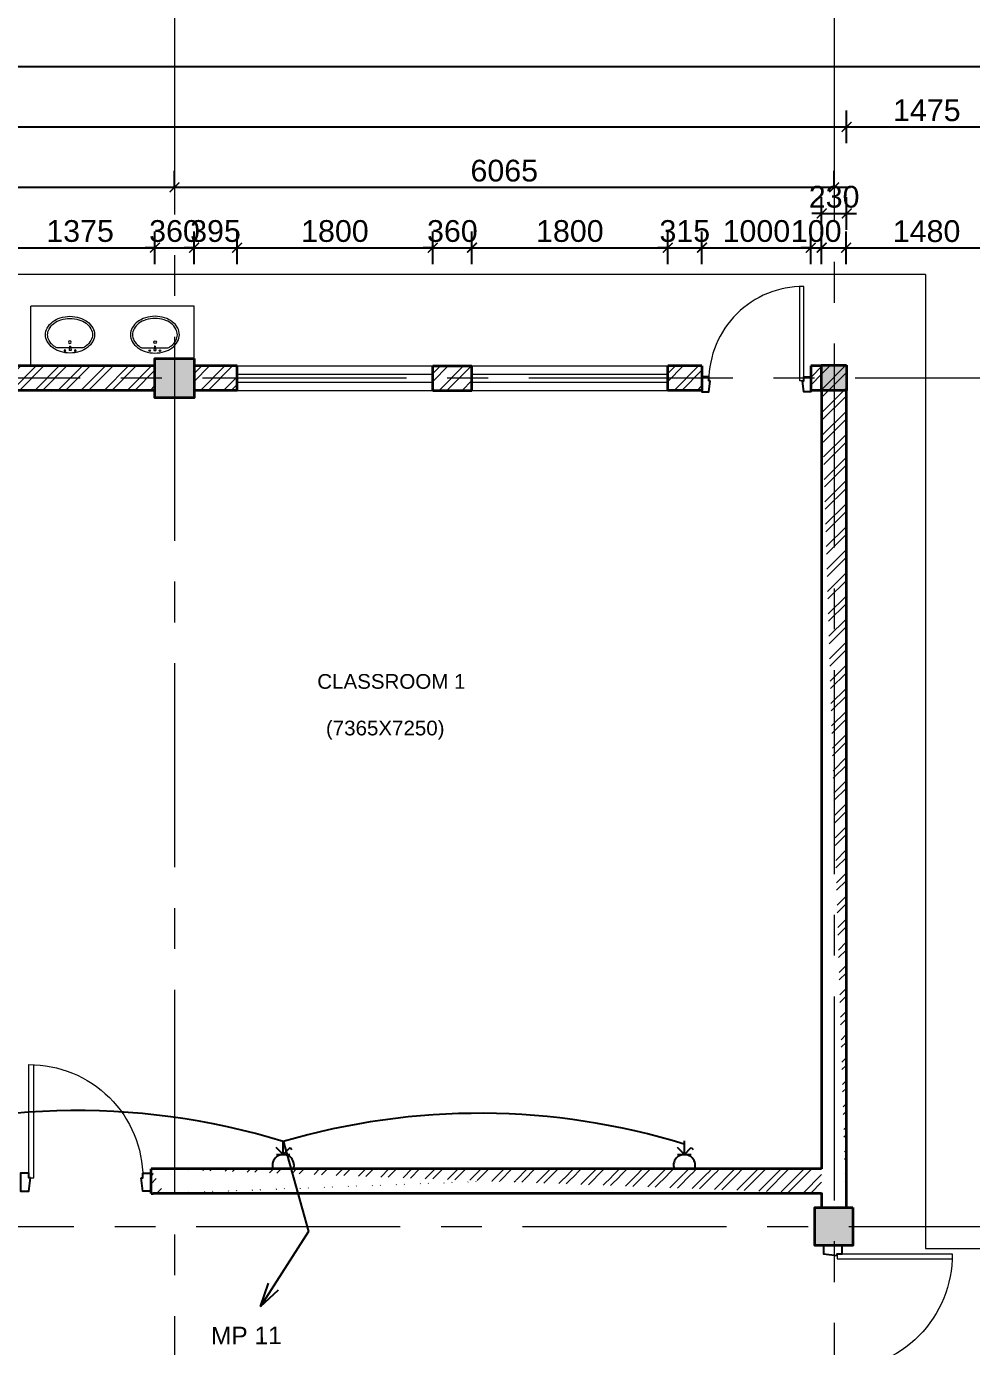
# Model space of a CAD drawing. Header units: inches. Extents: x 527934 to 2134587, y -408734 to 227304.
# Drawn here: x 1949324 to 1958015, y 605 to 12737 of the extents above; entities that cross this region are included whole.
import ezdxf

# ---------------------------------------------------------------- set-up
doc = ezdxf.new("R2010")
doc.units = ezdxf.units.IN
doc.header["$MEASUREMENT"] = 0
doc.linetypes.add('CENTER', pattern=[2, 1.25, -0.25, 0.25, -0.25])
for name, color, linetype, lineweight in [('2 POWER TEL COMP', 3, 'Continuous', 25), ('7 POWER PT WIRING', 3, 'Continuous', 25), ('centre line', 1, 'CENTER', 9), ('dim', 253, 'Continuous', 9), ('door', 77, 'Continuous', 13), ('enclosure - exterior', 30, 'Continuous', 30), ('furniture', 253, 'Continuous', 5), ('hatch', 250, 'Continuous', 5), ('Index_Contour', 1, 'Continuous', 20), ('plinth', 5, 'Continuous', 9), ('sill', 253, 'Continuous', 13), ('text', 7, 'Continuous', 13), ('wall - brick', 30, 'Continuous', 35), ('window', 1, 'Continuous', 15)]:
    doc.layers.add(name, color=color, linetype=linetype, lineweight=lineweight)
doc.styles.add('labelling', font='arial.ttf')
doc.styles.get("Standard").update_dxf_attribs({"font": 'arial.ttf'})
doc.dimstyles.new('dim 100', dxfattribs={"dimtxt": 200, "dimasz": 90, "dimexe": 150, "dimexo": 150, "dimgap": 50, "dimtad": 1, "dimdec": 0, "dimzin": 0, "dimdsep": 46, "dimtxsty": 'Standard', "dimblk": 'ARCHTICK', "dimcen": 100, "dimdle": 150, "dimazin": 0, "dimtfac": 1, "dimtdec": 0, "dimtix": 1, "dimtmove": 2, "dimatfit": 3, "dimfxl": 150, "dimfxlon": 1, "dimtolj": 1, "dimtzin": 0, "dimarcsym": 0})
pattern_1 = [(45, (-681314, 35826.5), (-106.066017, 106.066017), []), (45, (-681243.29, 35826.5), (-106.066017, 106.066017), [])]

# ---------------------------------------------------------------- blocks, each defined once
blk = doc.blocks.new('Dd1')
at = {"layer": 'door'}
for p, q in [((6330586.9, 14339), (6330586.9, 13509.1)), ((6330598.9, 14377), (6330624.9, 14377)), ((6330624.9, 14377), (6330624.9, 13509.6))]:
    blk.add_line(p, q, dxfattribs=at)
at = {"layer": 'door', "lineweight": 25}
for points in [[(6330598.9, 14377), (6330586.9, 14377), (6330586.9, 14339), (6330523.9, 14339), (6330523.9, 14479), (6330586.9, 14479)], [(6331448.9, 14377), (6331460.9, 14377), (6331460.9, 14339), (6331523.9, 14339), (6331523.9, 14479), (6331460.9, 14479)]]:
    blk.add_lwpolyline(points, close=True, dxfattribs=at)
at = {"layer": 'door'}
blk.add_arc((6330592.9, 14377), 868, 269.60394, 0, dxfattribs=at)
blk = doc.blocks.new('_ArchTick')
at = {"color": 0, "linetype": 'ByBlock', "const_width": 0.15}
blk.add_lwpolyline([(-0.5, -0.5), (0.5, 0.5)], dxfattribs=at)
blk = doc.blocks.new('*D2815')
at = {"layer": 'Defpoints', "color": 0, "ltscale": 400}
for p in [(1950506, 10703), (1949131, 9617), (1950506, 9617)]:
    blk.add_point(p, dxfattribs=at)
at = {"layer": 'dim', "color": 0, "lineweight": -2, "ltscale": 400}
for p, q in [((1949131, 10553), (1949131, 10853)), ((1950506, 10553), (1950506, 10853)), ((1948981, 10703), (1950656, 10703))]:
    blk.add_line(p, q, dxfattribs=at)
at = {"layer": 'dim', "color": 0, "lineweight": -2, "ltscale": 400, "xscale": 90, "yscale": 90, "zscale": 90, "rotation": 180}
blk.add_blockref('_ArchTick', (1949131, 10703), dxfattribs=at)
at = {"layer": 'dim', "color": 0, "lineweight": -2, "ltscale": 400, "xscale": 90, "yscale": 90, "zscale": 90}
blk.add_blockref('_ArchTick', (1950506, 10703), dxfattribs=at)
at = {"layer": 'dim', "color": 0, "ltscale": 400, "insert": (1949818, 10855), "char_height": 200, "attachment_point": 5}
blk.add_mtext('\\A1;1375', dxfattribs=at)
blk = doc.blocks.new('*D2816')
at = {"layer": 'Defpoints', "color": 0, "ltscale": 400}
for p in [(1950866, 10703), (1950506, 9685), (1950866, 9685)]:
    blk.add_point(p, dxfattribs=at)
at = {"layer": 'dim', "color": 0, "lineweight": -2, "ltscale": 400}
for p, q in [((1950506, 10553), (1950506, 10853)), ((1950866, 10553), (1950866, 10853)), ((1950506, 10703), (1950416, 10703)), ((1950506, 10703), (1950866, 10703)), ((1950866, 10703), (1950956, 10703))]:
    blk.add_line(p, q, dxfattribs=at)
at = {"layer": 'dim', "color": 0, "lineweight": -2, "ltscale": 400, "xscale": 90, "yscale": 90, "zscale": 90}
blk.add_blockref('_ArchTick', (1950506, 10703), dxfattribs=at)
at = {"layer": 'dim', "color": 0, "lineweight": -2, "ltscale": 400, "xscale": 90, "yscale": 90, "zscale": 90, "rotation": 180}
blk.add_blockref('_ArchTick', (1950866, 10703), dxfattribs=at)
at = {"layer": 'dim', "color": 0, "ltscale": 400, "insert": (1950686, 10855), "char_height": 200, "attachment_point": 5}
blk.add_mtext('\\A1;360', dxfattribs=at)
blk = doc.blocks.new('*D2817')
at = {"layer": 'Defpoints', "color": 0, "ltscale": 400}
for p in [(1951261, 10703), (1950866, 9617), (1951261, 9617)]:
    blk.add_point(p, dxfattribs=at)
at = {"layer": 'dim', "color": 0, "lineweight": -2, "ltscale": 400}
for p, q in [((1950866, 10553), (1950866, 10853)), ((1951261, 10553), (1951261, 10853)), ((1950866, 10703), (1950776, 10703)), ((1950866, 10703), (1951261, 10703)), ((1951261, 10703), (1951351, 10703))]:
    blk.add_line(p, q, dxfattribs=at)
at = {"layer": 'dim', "color": 0, "lineweight": -2, "ltscale": 400, "xscale": 90, "yscale": 90, "zscale": 90}
blk.add_blockref('_ArchTick', (1950866, 10703), dxfattribs=at)
at = {"layer": 'dim', "color": 0, "lineweight": -2, "ltscale": 400, "xscale": 90, "yscale": 90, "zscale": 90, "rotation": 180}
blk.add_blockref('_ArchTick', (1951261, 10703), dxfattribs=at)
at = {"layer": 'dim', "color": 0, "ltscale": 400, "insert": (1951063, 10855), "char_height": 200, "attachment_point": 5}
blk.add_mtext('\\A1;395', dxfattribs=at)
blk = doc.blocks.new('*D2818')
at = {"layer": 'Defpoints', "color": 0, "ltscale": 400}
for p in [(1953061, 10703), (1951261, 9617), (1953061, 9617)]:
    blk.add_point(p, dxfattribs=at)
at = {"layer": 'dim', "color": 0, "lineweight": -2, "ltscale": 400}
for p, q in [((1951261, 10553), (1951261, 10853)), ((1953061, 10553), (1953061, 10853)), ((1951111, 10703), (1953211, 10703))]:
    blk.add_line(p, q, dxfattribs=at)
at = {"layer": 'dim', "color": 0, "lineweight": -2, "ltscale": 400, "xscale": 90, "yscale": 90, "zscale": 90, "rotation": 180}
blk.add_blockref('_ArchTick', (1951261, 10703), dxfattribs=at)
at = {"layer": 'dim', "color": 0, "lineweight": -2, "ltscale": 400, "xscale": 90, "yscale": 90, "zscale": 90}
blk.add_blockref('_ArchTick', (1953061, 10703), dxfattribs=at)
at = {"layer": 'dim', "color": 0, "ltscale": 400, "insert": (1952161, 10855), "char_height": 200, "attachment_point": 5}
blk.add_mtext('\\A1;1800', dxfattribs=at)
blk = doc.blocks.new('*D2819')
at = {"layer": 'Defpoints', "color": 0, "ltscale": 400}
for p in [(1953421, 10703), (1953061, 9617), (1953421, 9617)]:
    blk.add_point(p, dxfattribs=at)
at = {"layer": 'dim', "color": 0, "lineweight": -2, "ltscale": 400}
for p, q in [((1953061, 10553), (1953061, 10853)), ((1953421, 10553), (1953421, 10853)), ((1953061, 10703), (1952971, 10703)), ((1953061, 10703), (1953421, 10703)), ((1953421, 10703), (1953511, 10703))]:
    blk.add_line(p, q, dxfattribs=at)
at = {"layer": 'dim', "color": 0, "lineweight": -2, "ltscale": 400, "xscale": 90, "yscale": 90, "zscale": 90}
blk.add_blockref('_ArchTick', (1953061, 10703), dxfattribs=at)
at = {"layer": 'dim', "color": 0, "lineweight": -2, "ltscale": 400, "xscale": 90, "yscale": 90, "zscale": 90, "rotation": 180}
blk.add_blockref('_ArchTick', (1953421, 10703), dxfattribs=at)
at = {"layer": 'dim', "color": 0, "ltscale": 400, "insert": (1953241, 10855), "char_height": 200, "attachment_point": 5}
blk.add_mtext('\\A1;360', dxfattribs=at)
blk = doc.blocks.new('*D2820')
at = {"layer": 'Defpoints', "color": 0, "ltscale": 400}
for p in [(1955221, 10703), (1953421, 9617), (1955221, 9617)]:
    blk.add_point(p, dxfattribs=at)
at = {"layer": 'dim', "color": 0, "lineweight": -2, "ltscale": 400}
for p, q in [((1953421, 10553), (1953421, 10853)), ((1955221, 10553), (1955221, 10853)), ((1953271, 10703), (1955371, 10703))]:
    blk.add_line(p, q, dxfattribs=at)
at = {"layer": 'dim', "color": 0, "lineweight": -2, "ltscale": 400, "xscale": 90, "yscale": 90, "zscale": 90, "rotation": 180}
blk.add_blockref('_ArchTick', (1953421, 10703), dxfattribs=at)
at = {"layer": 'dim', "color": 0, "lineweight": -2, "ltscale": 400, "xscale": 90, "yscale": 90, "zscale": 90}
blk.add_blockref('_ArchTick', (1955221, 10703), dxfattribs=at)
at = {"layer": 'dim', "color": 0, "ltscale": 400, "insert": (1954321, 10855), "char_height": 200, "attachment_point": 5}
blk.add_mtext('\\A1;1800', dxfattribs=at)
blk = doc.blocks.new('*D2821')
at = {"layer": 'Defpoints', "color": 0, "ltscale": 400}
for p in [(1955536, 10703), (1955221, 9617), (1955536, 9617)]:
    blk.add_point(p, dxfattribs=at)
at = {"layer": 'dim', "color": 0, "lineweight": -2, "ltscale": 400}
for p, q in [((1955221, 10553), (1955221, 10853)), ((1955536, 10553), (1955536, 10853)), ((1955221, 10703), (1955131, 10703)), ((1955221, 10703), (1955536, 10703)), ((1955536, 10703), (1955626, 10703))]:
    blk.add_line(p, q, dxfattribs=at)
at = {"layer": 'dim', "color": 0, "lineweight": -2, "ltscale": 400, "xscale": 90, "yscale": 90, "zscale": 90}
blk.add_blockref('_ArchTick', (1955221, 10703), dxfattribs=at)
at = {"layer": 'dim', "color": 0, "lineweight": -2, "ltscale": 400, "xscale": 90, "yscale": 90, "zscale": 90, "rotation": 180}
blk.add_blockref('_ArchTick', (1955536, 10703), dxfattribs=at)
at = {"layer": 'dim', "color": 0, "ltscale": 400, "insert": (1955378, 10855), "char_height": 200, "attachment_point": 5}
blk.add_mtext('\\A1;315', dxfattribs=at)
blk = doc.blocks.new('*D2822')
at = {"layer": 'Defpoints', "color": 0, "ltscale": 400}
for p in [(1956536, 10703), (1955536, 9392), (1956536, 9392)]:
    blk.add_point(p, dxfattribs=at)
at = {"layer": 'dim', "color": 0, "lineweight": -2, "ltscale": 400}
for p, q in [((1955536, 10553), (1955536, 10853)), ((1956536, 10553), (1956536, 10853)), ((1955386, 10703), (1956686, 10703))]:
    blk.add_line(p, q, dxfattribs=at)
at = {"layer": 'dim', "color": 0, "lineweight": -2, "ltscale": 400, "xscale": 90, "yscale": 90, "zscale": 90, "rotation": 180}
blk.add_blockref('_ArchTick', (1955536, 10703), dxfattribs=at)
at = {"layer": 'dim', "color": 0, "lineweight": -2, "ltscale": 400, "xscale": 90, "yscale": 90, "zscale": 90}
blk.add_blockref('_ArchTick', (1956536, 10703), dxfattribs=at)
at = {"layer": 'dim', "color": 0, "ltscale": 400, "insert": (1956036, 10855), "char_height": 200, "attachment_point": 5}
blk.add_mtext('\\A1;1000', dxfattribs=at)
blk = doc.blocks.new('*D2823')
at = {"layer": 'Defpoints', "color": 0, "ltscale": 400}
for p in [(1956636, 10703), (1956536, 9617), (1956636, 9617)]:
    blk.add_point(p, dxfattribs=at)
at = {"layer": 'dim', "color": 0, "lineweight": -2, "ltscale": 400}
for p, q in [((1956536, 10553), (1956536, 10853)), ((1956636, 10553), (1956636, 10853)), ((1956536, 10703), (1956446, 10703)), ((1956536, 10703), (1956636, 10703)), ((1956636, 10703), (1956726, 10703))]:
    blk.add_line(p, q, dxfattribs=at)
at = {"layer": 'dim', "color": 0, "lineweight": -2, "ltscale": 400, "xscale": 90, "yscale": 90, "zscale": 90}
blk.add_blockref('_ArchTick', (1956536, 10703), dxfattribs=at)
at = {"layer": 'dim', "color": 0, "lineweight": -2, "ltscale": 400, "xscale": 90, "yscale": 90, "zscale": 90, "rotation": 180}
blk.add_blockref('_ArchTick', (1956636, 10703), dxfattribs=at)
at = {"layer": 'dim', "color": 0, "ltscale": 400, "insert": (1956586, 10855), "char_height": 200, "attachment_point": 5}
blk.add_mtext('\\A1;100', dxfattribs=at)
blk = doc.blocks.new('*D2266')
at = {"layer": 'Defpoints', "color": 0, "ltscale": 400}
for p in [(1956866, 11813), (1926526, 9675), (1956866, 9675)]:
    blk.add_point(p, dxfattribs=at)
at = {"layer": 'dim', "color": 0, "lineweight": -2, "ltscale": 400}
for p, q in [((1926526, 11663), (1926526, 11963)), ((1956866, 11663), (1956866, 11963)), ((1926376, 11813), (1957016, 11813))]:
    blk.add_line(p, q, dxfattribs=at)
at = {"layer": 'dim', "color": 0, "lineweight": -2, "ltscale": 400, "xscale": 90, "yscale": 90, "zscale": 90, "rotation": 180}
blk.add_blockref('_ArchTick', (1926526, 11813), dxfattribs=at)
at = {"layer": 'dim', "color": 0, "lineweight": -2, "ltscale": 400, "xscale": 90, "yscale": 90, "zscale": 90}
blk.add_blockref('_ArchTick', (1956866, 11813), dxfattribs=at)
at = {"layer": 'dim', "color": 0, "ltscale": 400, "insert": (1941696, 11965), "char_height": 200, "attachment_point": 5}
blk.add_mtext('\\A1;30340', dxfattribs=at)
blk = doc.blocks.new('*D2274')
at = {"layer": 'Defpoints', "color": 0, "ltscale": 400}
for p in [(1955587, 9622), (1955587, 9392), (1965388, 9392)]:
    blk.add_point(p, dxfattribs=at)
at = {"layer": 'dim', "color": 0, "lineweight": -2, "ltscale": 400}
for p, q in [((1965388, 9622), (1965388, 9712)), ((1965238, 9622), (1965538, 9622)), ((1965388, 9622), (1965388, 9392)), ((1965238, 9392), (1965538, 9392)), ((1965388, 9392), (1965388, 9302))]:
    blk.add_line(p, q, dxfattribs=at)
at = {"layer": 'dim', "color": 0, "lineweight": -2, "ltscale": 400, "xscale": 90, "yscale": 90, "zscale": 90}
for p, rotation in [((1965388, 9622), 270), ((1965388, 9392), 90)]:
    blk.add_blockref('_ArchTick', p, dxfattribs=dict(at, rotation=rotation))
at = {"layer": 'dim', "color": 0, "ltscale": 400, "insert": (1965236, 9507), "char_height": 200, "attachment_point": 5, "rotation": 90}
blk.add_mtext('\\A1;230', dxfattribs=at)
blk = doc.blocks.new('*D2275')
at = {"layer": 'Defpoints', "color": 0, "ltscale": 400}
for p in [(1955582, 9392), (1955582, 1883), (1965388, 1883)]:
    blk.add_point(p, dxfattribs=at)
at = {"layer": 'dim', "color": 0, "lineweight": -2, "ltscale": 400}
for p, q in [((1965388, 9542), (1965388, 1733)), ((1965238, 9392), (1965538, 9392)), ((1965238, 1883), (1965538, 1883))]:
    blk.add_line(p, q, dxfattribs=at)
at = {"layer": 'dim', "color": 0, "lineweight": -2, "ltscale": 400, "xscale": 90, "yscale": 90, "zscale": 90}
for p, rotation in [((1965388, 9392), 90), ((1965388, 1883), 270)]:
    blk.add_blockref('_ArchTick', p, dxfattribs=dict(at, rotation=rotation))
at = {"layer": 'dim', "color": 0, "ltscale": 400, "insert": (1965236, 5638), "char_height": 200, "attachment_point": 5, "rotation": 90}
blk.add_mtext('\\A1;7509', dxfattribs=at)
blk = doc.blocks.new('*D2276')
at = {"layer": 'Defpoints', "color": 0, "ltscale": 400}
for p in [(1955644, 1883), (1955644, 1533), (1965388, 1533)]:
    blk.add_point(p, dxfattribs=at)
at = {"layer": 'dim', "color": 0, "lineweight": -2, "ltscale": 400}
for p, q in [((1965388, 1883), (1965388, 1973)), ((1965238, 1883), (1965538, 1883)), ((1965388, 1883), (1965388, 1533)), ((1965238, 1533), (1965538, 1533)), ((1965388, 1533), (1965388, 1443))]:
    blk.add_line(p, q, dxfattribs=at)
at = {"layer": 'dim', "color": 0, "lineweight": -2, "ltscale": 400, "xscale": 90, "yscale": 90, "zscale": 90}
for p, rotation in [((1965388, 1883), 270), ((1965388, 1533), 90)]:
    blk.add_blockref('_ArchTick', p, dxfattribs=dict(at, rotation=rotation))
at = {"layer": 'dim', "color": 0, "ltscale": 400, "insert": (1965236, 1708), "char_height": 200, "attachment_point": 5, "rotation": 90}
blk.add_mtext('\\A1;350', dxfattribs=at)
blk = doc.blocks.new('*D2277')
at = {"layer": 'Defpoints', "color": 0, "ltscale": 400}
for p in [(1955545, 1533), (1955545, 313), (1965388, 313)]:
    blk.add_point(p, dxfattribs=at)
at = {"layer": 'dim', "color": 0, "lineweight": -2, "ltscale": 400}
for p, q in [((1965388, 1683), (1965388, 163)), ((1965238, 1533), (1965538, 1533)), ((1965238, 313), (1965538, 313))]:
    blk.add_line(p, q, dxfattribs=at)
at = {"layer": 'dim', "color": 0, "lineweight": -2, "ltscale": 400, "xscale": 90, "yscale": 90, "zscale": 90}
for p, rotation in [((1965388, 1533), 90), ((1965388, 313), 270)]:
    blk.add_blockref('_ArchTick', p, dxfattribs=dict(at, rotation=rotation))
at = {"layer": 'dim', "color": 0, "ltscale": 400, "insert": (1965236, 923), "char_height": 200, "attachment_point": 5, "rotation": 90}
blk.add_mtext('\\A1;1220', dxfattribs=at)
blk = doc.blocks.new('*D2862')
at = {"layer": 'Defpoints', "color": 0, "ltscale": 400}
for p in [(1956866, 9622), (1956866, -20888), (1966393, -20888)]:
    blk.add_point(p, dxfattribs=at)
at = {"layer": 'dim', "color": 0, "lineweight": -2, "ltscale": 400}
for p, q in [((1966393, 9772), (1966393, -21038)), ((1966243, 9622), (1966543, 9622)), ((1966243, -20888), (1966543, -20888))]:
    blk.add_line(p, q, dxfattribs=at)
at = {"layer": 'dim', "color": 0, "lineweight": -2, "ltscale": 400, "xscale": 90, "yscale": 90, "zscale": 90}
for p, rotation in [((1966393, 9622), 90), ((1966393, -20888), 270)]:
    blk.add_blockref('_ArchTick', p, dxfattribs=dict(at, rotation=rotation))
at = {"layer": 'dim', "color": 0, "ltscale": 400, "insert": (1966241, -5633), "char_height": 200, "attachment_point": 5, "rotation": 90}
blk.add_mtext('\\A1;30510', dxfattribs=at)
blk = doc.blocks.new('*D2863')
at = {"layer": 'Defpoints', "color": 0, "ltscale": 400}
for p in [(1958341, 10702), (1956861, 313), (1958341, 313)]:
    blk.add_point(p, dxfattribs=at)
at = {"layer": 'dim', "color": 0, "lineweight": -2, "ltscale": 400}
for p, q in [((1956861, 10552), (1956861, 10852)), ((1958341, 10552), (1958341, 10852)), ((1956711, 10702), (1958491, 10702))]:
    blk.add_line(p, q, dxfattribs=at)
at = {"layer": 'dim', "color": 0, "lineweight": -2, "ltscale": 400, "xscale": 90, "yscale": 90, "zscale": 90, "rotation": 180}
blk.add_blockref('_ArchTick', (1956861, 10702), dxfattribs=at)
at = {"layer": 'dim', "color": 0, "lineweight": -2, "ltscale": 400, "xscale": 90, "yscale": 90, "zscale": 90}
blk.add_blockref('_ArchTick', (1958341, 10702), dxfattribs=at)
at = {"layer": 'dim', "color": 0, "ltscale": 400, "insert": (1957601, 10854), "char_height": 200, "attachment_point": 5}
blk.add_mtext('\\A1;1480', dxfattribs=at)
blk = doc.blocks.new('*D2295')
at = {"layer": 'Defpoints', "color": 0, "ltscale": 400}
for p in [(1962631, 12368), (1926531, 776), (1962631, 776)]:
    blk.add_point(p, dxfattribs=at)
at = {"layer": 'dim', "color": 0, "lineweight": -2, "ltscale": 400}
for p, q in [((1926531, 12218), (1926531, 12518)), ((1962631, 12218), (1962631, 12518)), ((1926381, 12368), (1962781, 12368))]:
    blk.add_line(p, q, dxfattribs=at)
at = {"layer": 'dim', "color": 0, "lineweight": -2, "ltscale": 400, "xscale": 90, "yscale": 90, "zscale": 90, "rotation": 180}
blk.add_blockref('_ArchTick', (1926531, 12368), dxfattribs=at)
at = {"layer": 'dim', "color": 0, "lineweight": -2, "ltscale": 400, "xscale": 90, "yscale": 90, "zscale": 90}
blk.add_blockref('_ArchTick', (1962631, 12368), dxfattribs=at)
at = {"layer": 'dim', "color": 0, "ltscale": 400, "insert": (1944581, 12520), "char_height": 200, "attachment_point": 5}
blk.add_mtext('\\A1;36100', dxfattribs=at)
blk = doc.blocks.new('*D2298')
at = {"layer": 'Defpoints', "color": 0, "ltscale": 400}
for p in [(1944681, 11258), (1950686, 11258), (1950686, 11258)]:
    blk.add_point(p, dxfattribs=at)
at = {"layer": 'furniture', "color": 0, "lineweight": -2, "ltscale": 400}
for p, q in [((1944681, 11258), (1944681, 11408)), ((1950686, 11258), (1950686, 11408)), ((1944531, 11258), (1950836, 11258))]:
    blk.add_line(p, q, dxfattribs=at)
at = {"layer": 'furniture', "color": 0, "lineweight": -2, "ltscale": 400, "xscale": 90, "yscale": 90, "zscale": 90, "rotation": 180}
blk.add_blockref('_ArchTick', (1944681, 11258), dxfattribs=at)
at = {"layer": 'furniture', "color": 0, "lineweight": -2, "ltscale": 400, "xscale": 90, "yscale": 90, "zscale": 90}
blk.add_blockref('_ArchTick', (1950686, 11258), dxfattribs=at)
at = {"layer": 'furniture', "color": 0, "ltscale": 400, "insert": (1947683, 11410), "char_height": 200, "attachment_point": 5}
blk.add_mtext('\\A1;6005', dxfattribs=at)
blk = doc.blocks.new('*D2299')
at = {"layer": 'Defpoints', "color": 0, "ltscale": 400}
for p in [(1950686, 11258), (1956751, 11258), (1956751, 11258)]:
    blk.add_point(p, dxfattribs=at)
at = {"layer": 'furniture', "color": 0, "lineweight": -2, "ltscale": 400}
for p, q in [((1950686, 11258), (1950686, 11408)), ((1956751, 11258), (1956751, 11408)), ((1950536, 11258), (1956901, 11258))]:
    blk.add_line(p, q, dxfattribs=at)
at = {"layer": 'furniture', "color": 0, "lineweight": -2, "ltscale": 400, "xscale": 90, "yscale": 90, "zscale": 90, "rotation": 180}
blk.add_blockref('_ArchTick', (1950686, 11258), dxfattribs=at)
at = {"layer": 'furniture', "color": 0, "lineweight": -2, "ltscale": 400, "xscale": 90, "yscale": 90, "zscale": 90}
blk.add_blockref('_ArchTick', (1956751, 11258), dxfattribs=at)
at = {"layer": 'furniture', "color": 0, "ltscale": 400, "insert": (1953718, 11410), "char_height": 200, "attachment_point": 5}
blk.add_mtext('\\A1;6065', dxfattribs=at)
blk = doc.blocks.new('*D2874')
at = {"layer": 'Defpoints', "color": 0, "ltscale": 400}
for p in [(1956866, 11018), (1956636, 9622), (1956866, 9622)]:
    blk.add_point(p, dxfattribs=at)
at = {"layer": 'furniture', "color": 0, "lineweight": -2, "ltscale": 400}
for p, q in [((1956636, 10868), (1956636, 11168)), ((1956866, 10868), (1956866, 11168)), ((1956636, 11018), (1956546, 11018)), ((1956636, 11018), (1956866, 11018)), ((1956866, 11018), (1956956, 11018))]:
    blk.add_line(p, q, dxfattribs=at)
at = {"layer": 'furniture', "color": 0, "lineweight": -2, "ltscale": 400, "xscale": 90, "yscale": 90, "zscale": 90}
blk.add_blockref('_ArchTick', (1956636, 11018), dxfattribs=at)
at = {"layer": 'furniture', "color": 0, "lineweight": -2, "ltscale": 400, "xscale": 90, "yscale": 90, "zscale": 90, "rotation": 180}
blk.add_blockref('_ArchTick', (1956866, 11018), dxfattribs=at)
at = {"layer": 'furniture', "color": 0, "ltscale": 400, "insert": (1956751, 11170), "char_height": 200, "attachment_point": 5}
blk.add_mtext('\\A1;230', dxfattribs=at)
blk = doc.blocks.new('A$C469E363F')
at = {"color": 0}
for p, q in [((-0.65, 5.39), (-5.48, 5.4)), ((0, 6.38), (-0.79, 6.38)), ((-0.56, 4.75), (-0.79, 6.38)), ((-0.24, 4.75), (0, 6.38)), ((4.68, 5.37), (-0.14, 5.38)), ((-0.56, 4.75), (-0.24, 4.75))]:
    blk.add_line(p, q, dxfattribs=at)
blk.add_lwpolyline([(-0.44, -6.9, 0.075445), (3.31, -6.34, 0.085783), (6.29, -4.83, 0.10607), (8.41, -2.41, 0.126822), (9.09, 0.21, 0.126822), (8.43, 2.82, 0.10607), (6.32, 5.26, 0.085783), (3.35, 6.79, 0.075445), (-0.39, 7.37, 0.075445), (-4.15, 6.81, 0.085783), (-7.12, 5.3, 0.10607), (-9.24, 2.88, 0.126822), (-9.93, 0.26, 0.126822), (-9.26, -2.35, 0.10607), (-7.16, -4.79, 0.085783), (-4.19, -6.32, 0.075445)], format="xyb", close=True, dxfattribs=at)
for points in [[(-5.48, 5.4, 0.038366), (-6.65, 4.66, 0.10607), (-8.55, 2.49, 0.126822), (-9.13, 0.26, 0.126822), (-8.56, -1.97, 0.10607), (-6.68, -4.16, 0.085783), (-3.95, -5.56, 0.075445), (-0.44, -6.11, 0.075445)], [(-0.44, -6.11, 0.075445), (3.08, -5.58, 0.085783), (5.82, -4.19, 0.10607), (7.72, -2.02, 0.126822), (8.3, 0.21, 0.126822), (7.73, 2.44, 0.10607), (5.85, 4.62, 0.038366), (4.68, 5.37, 0.075445)]]:
    blk.add_lwpolyline(points, format="xyb", dxfattribs=at)
for centre, radius in [((-2.41, 6.44), 0.316), ((-2.41, 6.44), 0.276), ((1.61, 6.43), 0.316), ((1.61, 6.43), 0.263), ((-0.46, 3.13), 0.515)]:
    blk.add_circle(centre, radius, dxfattribs=at)
blk = doc.blocks.new('*D2890')
at = {"layer": 'Defpoints', "color": 0, "ltscale": 400}
for p in [(1958341, 11813), (1956866, 9622), (1958341, 605)]:
    blk.add_point(p, dxfattribs=at)
at = {"layer": 'dim', "color": 0, "lineweight": -2, "ltscale": 400}
for p, q in [((1956866, 11663), (1956866, 11963)), ((1958341, 11663), (1958341, 11963)), ((1956716, 11813), (1958491, 11813))]:
    blk.add_line(p, q, dxfattribs=at)
at = {"layer": 'dim', "color": 0, "lineweight": -2, "ltscale": 400, "xscale": 90, "yscale": 90, "zscale": 90, "rotation": 180}
blk.add_blockref('_ArchTick', (1956866, 11813), dxfattribs=at)
at = {"layer": 'dim', "color": 0, "lineweight": -2, "ltscale": 400, "xscale": 90, "yscale": 90, "zscale": 90}
blk.add_blockref('_ArchTick', (1958341, 11813), dxfattribs=at)
at = {"layer": 'dim', "color": 0, "ltscale": 400, "insert": (1957603, 11965), "char_height": 200, "attachment_point": 5}
blk.add_mtext('\\A1;1475', dxfattribs=at)
blk = doc.blocks.new('15 amp socket')
at = {"color": 3, "lineweight": 25}
for p, q in [((593022, 179162), (592958, 179225)), ((593022, 179162), (593022, 179286)), ((593022, 179162), (593085, 179225)), ((593085, 179225), (593102, 179208)), ((592960, 179162), (593084, 179162)), ((592928, 179029), (593115, 179029))]:
    blk.add_line(p, q, dxfattribs=at)
blk.add_arc((593022, 179062), 99.5, 340.3538, 199.6462, dxfattribs=at)
blk = doc.blocks.new('*U1947')
at = {"color": 3}
for p, q in [((-181326.36, -126938.56), (-181308.45, -126950.74)), ((-181308.45, -126950.74), (-181305.87, -126971.08)), ((-181305.87, -126971.08), (-181307.92, -126965.76)), ((-181305.87, -126971.08), (-181305.16, -126965.41))]:
    blk.add_line(p, q, dxfattribs=at)

msp = doc.modelspace()

# ---------------------------------------------------------------- hatches: boundary and pattern name
h = msp.add_hatch()
h.set_pattern_fill('ANSI31', color=256, scale=10, angle=-90)
h.set_pattern_definition([(315, (1991861.7655, 182312.1175), (0.8838834765, 0.8838834765), [])])
h.paths.add_polyline_path([(1926755.8, 9392.1), (1926755.8, 9622.1), (1926525.8, 9622.1), (1926525.8, 9392.1)])
h.paths.add_polyline_path([(1926818.3, -3362.9), (1926818.3, -3012.9), (1926468.3, -3012.9), (1926468.3, -3362.9)])
h.paths.add_polyline_path([(1926818.3, -8252.9), (1926818.3, -7902.9), (1926468.3, -7902.9), (1926468.3, -8252.9)])
h.paths.add_polyline_path([(1926818.3, -13148.9), (1926818.3, -12798.9), (1926468.3, -12798.9), (1926468.3, -13148.9)])
h.paths.add_polyline_path([(1926755.8, -20887.9), (1926755.8, -20657.9), (1926525.8, -20657.9), (1926525.8, -20887.9)])
h.paths.add_polyline_path([(1932875.8, -20950.4), (1932875.8, -20590.4), (1932515.8, -20590.4), (1932515.8, -20950.4)])
h.paths.add_polyline_path([(1938865.8, -20950.4), (1938865.8, -20590.4), (1938505.8, -20590.4), (1938505.8, -20950.4)])
h.paths.add_polyline_path([(1944860.8, -20950.4), (1944860.8, -20590.4), (1944500.8, -20590.4), (1944500.8, -20950.4)])
h.paths.add_polyline_path([(1950865.8, -20950.4), (1950865.8, -20590.4), (1950505.8, -20590.4), (1950505.8, -20950.4)])
h.paths.add_polyline_path([(1956865.8, -20887.9), (1956865.8, -20657.9), (1956635.8, -20657.9), (1956635.8, -20887.9)])
h.paths.add_polyline_path([(1956923.3, -13148.9), (1956923.3, -12798.9), (1956573.3, -12798.9), (1956573.3, -13148.9)])
h.paths.add_polyline_path([(1956923.3, -8252.9), (1956923.3, -7902.9), (1956573.3, -7902.9), (1956573.3, -8252.9)])
h.paths.add_polyline_path([(1956923.3, -3362.9), (1956923.3, -3012.9), (1956573.3, -3012.9), (1956573.3, -3362.9)])
h.paths.add_polyline_path([(1956923.3, 1533.1), (1956923.3, 1883.1), (1956573.3, 1883.1), (1956573.3, 1533.1)])
h.paths.add_polyline_path([(1956865.8, 9392.1), (1956865.8, 9622.1), (1956635.8, 9622.1), (1956635.8, 9392.1)])
h.paths.add_polyline_path([(1950865.8, 9324.6), (1950865.8, 9684.6), (1950505.8, 9684.6), (1950505.8, 9324.6)])
h.paths.add_polyline_path([(1944860.8, 9324.6), (1944860.8, 9684.6), (1944500.8, 9684.6), (1944500.8, 9324.6)])
h.paths.add_polyline_path([(1938865.8, 9324.6), (1938865.8, 9684.6), (1938505.8, 9684.6), (1938505.8, 9324.6)])
h.paths.add_polyline_path([(1932875.8, 9324.6), (1932875.8, 9684.6), (1932515.8, 9684.6), (1932515.8, 9324.6)])
at = {"layer": 'hatch', "lineweight": 5, "ltscale": 400}
h = msp.add_hatch(dxfattribs=at)
h.set_pattern_fill('ANSI32', color=256, scale=400)
h.set_pattern_definition([(45, (-675144.37, 58770.33), (-106.066017, 106.066017), []), (45, (-675073.66, 58770.33), (-106.066017, 106.066017), [])])
h.paths.add_polyline_path([(1949130.8, 9616.9), (1949130.8, 9391.9), (1950505.8, 9392.1), (1950505.8, 9617.1)])
h = msp.add_hatch(dxfattribs=at)
h.set_pattern_fill('ANSI32', color=256, scale=400)
h.set_pattern_definition([(45, (-673409.37, 58770.33), (-106.066017, 106.066017), []), (45, (-673338.66, 58770.33), (-106.066017, 106.066017), [])])
h.paths.add_polyline_path([(1950865.8, 9616.9), (1950865.8, 9391.9), (1951260.8, 9392.1), (1951260.8, 9617.1)])
h = msp.add_hatch(dxfattribs=at)
h.set_pattern_fill('ANSI32', color=256, scale=400)
h.set_pattern_definition([(45, (-671214.37, 58770.33), (-106.066017, 106.066017), []), (45, (-671143.66, 58770.33), (-106.066017, 106.066017), [])])
h.paths.add_polyline_path([(1953060.8, 9616.9), (1953060.8, 9391.9), (1953420.8, 9392.1), (1953420.8, 9617.1)])
h = msp.add_hatch(dxfattribs=at)
h.set_pattern_fill('ANSI32', color=256, scale=400)
h.set_pattern_definition([(45, (-669054.37, 58770.33), (-106.066017, 106.066017), []), (45, (-668983.66, 58770.33), (-106.066017, 106.066017), [])])
h.paths.add_polyline_path([(1955220.8, 9616.9), (1955220.8, 9391.9), (1955535.8, 9392.1), (1955535.8, 9617.1)])
h = msp.add_hatch(dxfattribs=at)
h.set_pattern_fill('ANSI32', color=256, scale=400)
h.set_pattern_definition(pattern_1)
h.paths.add_polyline_path([(1956865.8, 9622.1), (1956865.8, 9392.1), (1956635.8, 9392.1), (1956635.8, 9622.1)])
h.paths.add_polyline_path([(1956923.3, 1883.1), (1956573.3, 1883.1)])
edge = h.paths.add_edge_path()
edge.add_line((1956860.8, 9392.1), (1956860.8, 1883.1))
edge.add_line((1956635.8, 9392.1), (1956535.8, 9392.1))
edge.add_line((1956635.8, 9392.1), (1956635.8, 1883.1))
edge.add_line((1956635.8, 9617.1), (1956535.8, 9617.1))
edge.add_line((1956535.8, 9617.1), (1956535.8, 9392.1))
h = msp.add_hatch(dxfattribs=at)
h.set_pattern_fill('ANSI32', color=256, scale=400)
h.set_pattern_definition(pattern_1)
edge = h.paths.add_edge_path()
edge.add_line((1955115.8, 2012.1), (1950590.8, 2012.1))
edge.add_line((1956635.8, 2237.1), (1950590.8, 2237.1))
edge.add_line((1956635.8, 2012.1), (1950590.8, 2012.1))
edge.add_line((1950470.8, 2237.1), (1950470.8, 2012.1))
edge.add_line((1956635.8, 2237.1), (1956635.8, 2012.1))

# ---------------------------------------------------------------- linework, layer by layer
at = {"layer": '7 POWER PT WIRING', "ltscale": 400}
for centre, radius, start, end in [((1949787.6, -3693.3), 6466.7, 72.93252, 110.34275), ((1953489.5, -3641.8), 6390.4, 72.85298, 106.39667)]:
    msp.add_arc(centre, radius, start, end, dxfattribs=at)
at = {"layer": 'centre line', "ltscale": 1500}
for p, q in [((1950685.8, 12884.6), (1950685.8, -24602)), ((1956750.8, 12822.1), (1956750.8, -24602)), ((1920944, 9507.1), (1968092.6, 9507.1)), ((1920886.5, 1708.1), (1968092.6, 1708.1))]:
    msp.add_line(p, q, dxfattribs=at)
at = {"layer": 'enclosure - exterior'}
msp.add_line((1956635.8, 2012.1), (1950490.8, 2012.1), dxfattribs=at)
at = {"layer": 'furniture', "ltscale": 400}
for p, q in [((1950865.8, 10167.1), (1949365.8, 10167.1)), ((1949365.8, 9617.1), (1949365.8, 10167.1)), ((1950865.8, 9617.1), (1950865.8, 10167.1))]:
    msp.add_line(p, q, dxfattribs=at)
at = {"layer": 'Index_Contour', "color": 0, "ltscale": 0.5}
msp.add_line((1953420.8, 9617.1), (1953420.8, 9617.1), dxfattribs=at)
at = {"layer": 'plinth'}
for p, q in [((1957590.8, 10457.1), (1926525.8, 10457.1)), ((1957590.8, 10457.1), (1933204.8, 10457.1)), ((1957590.8, 10457.1), (1957590.8, 1504.6)), ((1957590.8, 1504.6), (1963310.8, 1504.6))]:
    msp.add_line(p, q, dxfattribs=at)
at = {"layer": 'sill'}
for p, q in [((1951260.8, 9617.1), (1953060.8, 9617.1)), ((1953420.8, 9617.1), (1955220.8, 9617.1)), ((1951260.8, 9392.1), (1953060.8, 9392.1)), ((1953420.8, 9392.1), (1955220.8, 9392.1))]:
    msp.add_line(p, q, dxfattribs=at)
at = {"layer": 'wall - brick'}
for p, q in [((1950505.8, 9617.1), (1949130.8, 9617.1)), ((1951260.8, 9617.1), (1950865.8, 9617.1)), ((1951260.8, 9392.1), (1951260.8, 9617.1)), ((1951260.8, 9392.1), (1951260.8, 9617.1)), ((1953060.8, 9392.1), (1953060.8, 9617.1)), ((1953060.8, 9617.1), (1953420.8, 9617.1)), ((1953420.8, 9392.1), (1953420.8, 9617.1)), ((1955535.8, 9617.1), (1955220.8, 9617.1)), ((1955220.8, 9392.1), (1955220.8, 9617.1)), ((1955535.8, 9617.1), (1955535.8, 9392.1)), ((1956535.8, 9617.1), (1956535.8, 9392.1)), ((1956635.8, 9617.1), (1956535.8, 9617.1)), ((1950505.8, 9392.1), (1949130.8, 9392.1)), ((1951260.8, 9392.1), (1950865.8, 9392.1)), ((1953060.8, 9392.1), (1953420.8, 9392.1)), ((1955535.8, 9392.1), (1955220.8, 9392.1)), ((1956635.8, 9392.1), (1956535.8, 9392.1)), ((1956635.8, 9392.1), (1956635.8, 5597.1)), ((1956635.8, 9392.1), (1956635.8, 2237.1)), ((1956860.8, 9392.1), (1956860.8, 1883.1)), ((1956635.8, 2237.1), (1950470.6, 2237.1)), ((1950470.6, 2012.1), (1950470.6, 2237.1)), ((1950470.6, 2012.1), (1950490.8, 2012.1)), ((1956635.8, 2012.1), (1950490.8, 2012.1)), ((1956635.8, 2016.5), (1956635.8, 1883.1)), ((1956635.8, 1917.1), (1956635.8, 1883.1))]:
    msp.add_line(p, q, dxfattribs=at)
for points in [[(1950865.8, 9684.6), (1950865.8, 9324.6), (1950505.8, 9324.6), (1950505.8, 9684.6)], [(1956865.8, 9622.1), (1956865.8, 9392.1), (1956635.8, 9392.1), (1956635.8, 9622.1)], [(1956923.3, 1883.1), (1956923.3, 1533.1), (1956573.3, 1533.1), (1956573.3, 1883.1)]]:
    msp.add_lwpolyline(points, close=True, dxfattribs=at)
at = {"layer": 'window'}
for p, q in [((1951260.8, 9542.1), (1953060.8, 9542.1)), ((1951260.8, 9467.1), (1953060.8, 9467.1)), ((1953420.8, 9542.1), (1955220.8, 9542.1)), ((1953420.8, 9467.1), (1955220.8, 9467.1))]:
    msp.add_line(p, q, dxfattribs=at)

# ---------------------------------------------------------------- block references
at = {"layer": '2 POWER TEL COMP', "rotation": 1.667526652835144e-08}
for p in [(1358663.8, -176791.9), (1362351.8, -176791.9)]:
    msp.add_blockref('15 amp socket', p, dxfattribs=at)
at = {"layer": '7 POWER PT WIRING', "color": 3, "xscale": 39.99999999988315, "yscale": 40, "zscale": 40.00000000000001, "rotation": 320.0183563455831}
msp.add_blockref('*U1947', (10771874.1, -767229.4), dxfattribs=at)
at = {"layer": 'dim', "rotation": 180}
msp.add_blockref('Dd1', (8287059.7, 23856.2), dxfattribs=at)
at = {"layer": 'dim'}
for p, xscale, yscale, zscale, rotation in [((-5647357.9, 19406.5), -1.199999999953434, 1.19999999999709, 1.2, 180), ((1974318.1, 7724772.3), -1.220000000001164, 1.220000000001164, 1.22, 90)]:
    msp.add_blockref('Dd1', p, dxfattribs=dict(at, xscale=xscale, yscale=yscale, zscale=zscale, rotation=rotation))
at = {"layer": 'furniture', "yscale": 23.6599030890502, "zscale": 23.65990308903565, "rotation": 180}
for p, xscale in [((1949735.1, 9909.1), -23.6599030890502), ((1950496.4, 9909.1), 23.6599030890502)]:
    msp.add_blockref('A$C469E363F', p, dxfattribs=dict(at, xscale=xscale))

# ---------------------------------------------------------------- texts
at = {"layer": '7 POWER PT WIRING', "color": 3, "ltscale": 0.005, "insert": (1951346.6, 706.7), "char_height": 161.28, "attachment_point": 5, "rotation": 0.25602, "style": 'labelling'}
msp.add_mtext('MP 11', dxfattribs=at)
at = {"layer": 'text'}
for s, p in [('CLASSROOM 1', (1951998.9, 6649.7)), ('(7365X7250)', (1952078.3, 6221.5))]:
    msp.add_text(s, height=135, dxfattribs=at).set_placement(p)

# ---------------------------------------------------------------- dimensions: what is measured, and where the dimension line sits
at = {"layer": 'dim', "ltscale": 400}
for base, p1, p2, picture, middle in [((1962630.8, 12367.7), (1926530.8, 775.9), (1962630.8, 775.9), '*D2295', (1944580.8, 12519.9)), ((1956865.8, 11812.7), (1926525.8, 9675.2), (1956865.8, 9675.2), '*D2266', (1941695.8, 11964.9)), ((1958340.8, 11812.7), (1956865.8, 9622.1), (1958340.8, 604.6), '*D2890', (1957603.3, 11964.8)), ((1950505.8, 10702.7), (1949130.8, 9617.1), (1950505.8, 9617.1), '*D2815', (1949818.3, 10854.9)), ((1950865.8, 10702.7), (1950505.8, 9684.6), (1950865.8, 9684.6), '*D2816', (1950685.8, 10854.9)), ((1951260.8, 10702.7), (1950865.8, 9617.1), (1951260.8, 9617.1), '*D2817', (1951063.3, 10854.9)), ((1953060.8, 10702.7), (1951260.8, 9617.1), (1953060.8, 9617.1), '*D2818', (1952160.8, 10854.8)), ((1953420.8, 10702.7), (1953060.8, 9617.1), (1953420.8, 9617.1), '*D2819', (1953240.8, 10854.9)), ((1955220.8, 10702.7), (1953420.8, 9617.1), (1955220.8, 9617.1), '*D2820', (1954320.8, 10854.8)), ((1955535.8, 10702.7), (1955220.8, 9617.1), (1955535.8, 9617.1), '*D2821', (1955378.3, 10854.9)), ((1956535.8, 10702.7), (1955535.8, 9392.1), (1956535.8, 9392.1), '*D2822', (1956035.8, 10854.8)), ((1956635.8, 10702.7), (1956535.8, 9617.1), (1956635.8, 9617.1), '*D2823', (1956585.8, 10854.8)), ((1958340.8, 10702.2), (1956860.8, 313.1), (1958340.8, 313.1), '*D2863', (1957600.8, 10854.4))]:
    dim = msp.add_linear_dim(base=base, p1=p1, p2=p2, dimstyle='dim 100', override={"dimpost": '\\X'}, dxfattribs=at)
    dim.commit()
    dim.dimension.update_dxf_attribs({"geometry": picture, "text_midpoint": middle})
for base, p1, p2, picture, middle in [((1965388.1, 9392.1), (1955586.6, 9622.1), (1955586.6, 9392.1), '*D2274', (1965236, 9507.1)), ((1966392.7, -20887.9), (1956865.8, 9622.1), (1956865.8, -20887.9), '*D2862', (1966240.5, -5632.9)), ((1965388.1, 1883.1), (1955581.6, 9392.1), (1955581.6, 1883.1), '*D2275', (1965236, 5637.6)), ((1965388.1, 1533.1), (1955644.1, 1883.1), (1955644.1, 1533.1), '*D2276', (1965236, 1708.1)), ((1965388.1, 313.1), (1955545.3, 1533.1), (1955545.3, 313.1), '*D2277', (1965236, 923.1))]:
    dim = msp.add_linear_dim(base=base, p1=p1, p2=p2, angle=90, dimstyle='dim 100', override={"dimpost": '\\X'}, dxfattribs=at)
    dim.commit()
    dim.dimension.update_dxf_attribs({"geometry": picture, "text_midpoint": middle})
at = {"layer": 'furniture', "ltscale": 400}
for base, p1, p2, picture, middle in [((1950685.8, 11257.7), (1944680.8, 11257.7), (1950685.8, 11257.7), '*D2298', (1947683.3, 11409.8)), ((1956750.8, 11257.7), (1950685.8, 11257.7), (1956750.8, 11257.7), '*D2299', (1953718.3, 11409.8)), ((1956865.8, 11018.1), (1956635.8, 9622.1), (1956865.8, 9622.1), '*D2874', (1956750.8, 11170.3))]:
    dim = msp.add_linear_dim(base=base, p1=p1, p2=p2, dimstyle='dim 100', override={"dimpost": '\\X'}, dxfattribs=at)
    dim.commit()
    dim.dimension.update_dxf_attribs({"geometry": picture, "text_midpoint": middle})

doc.saveas('drawing.dxf')
